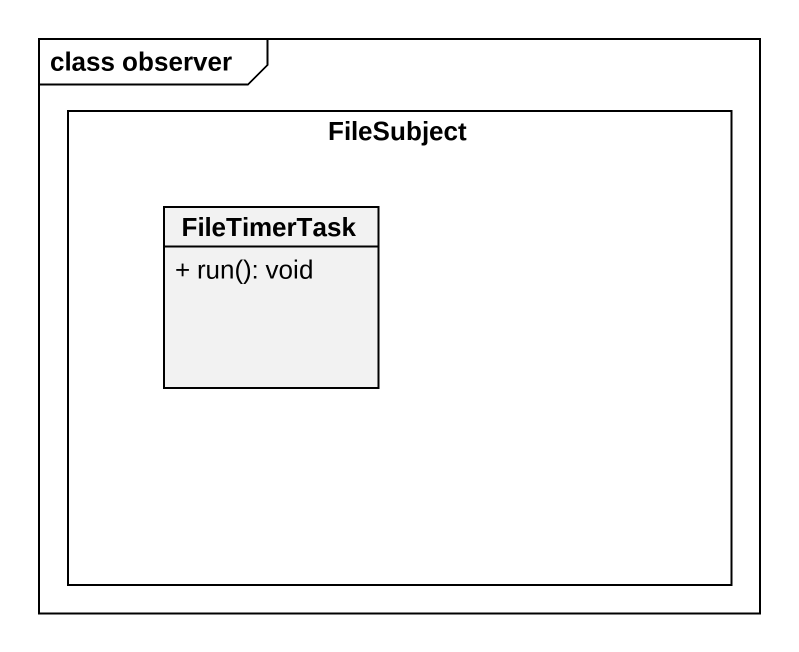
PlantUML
@startuml
mainframe class observer
hide circle
hide empty members
skinparam classAttributeIconSize 0
rectangle FileSubject {
  class FileTimerTask {
    + run(): void
  }
}
@enduml
